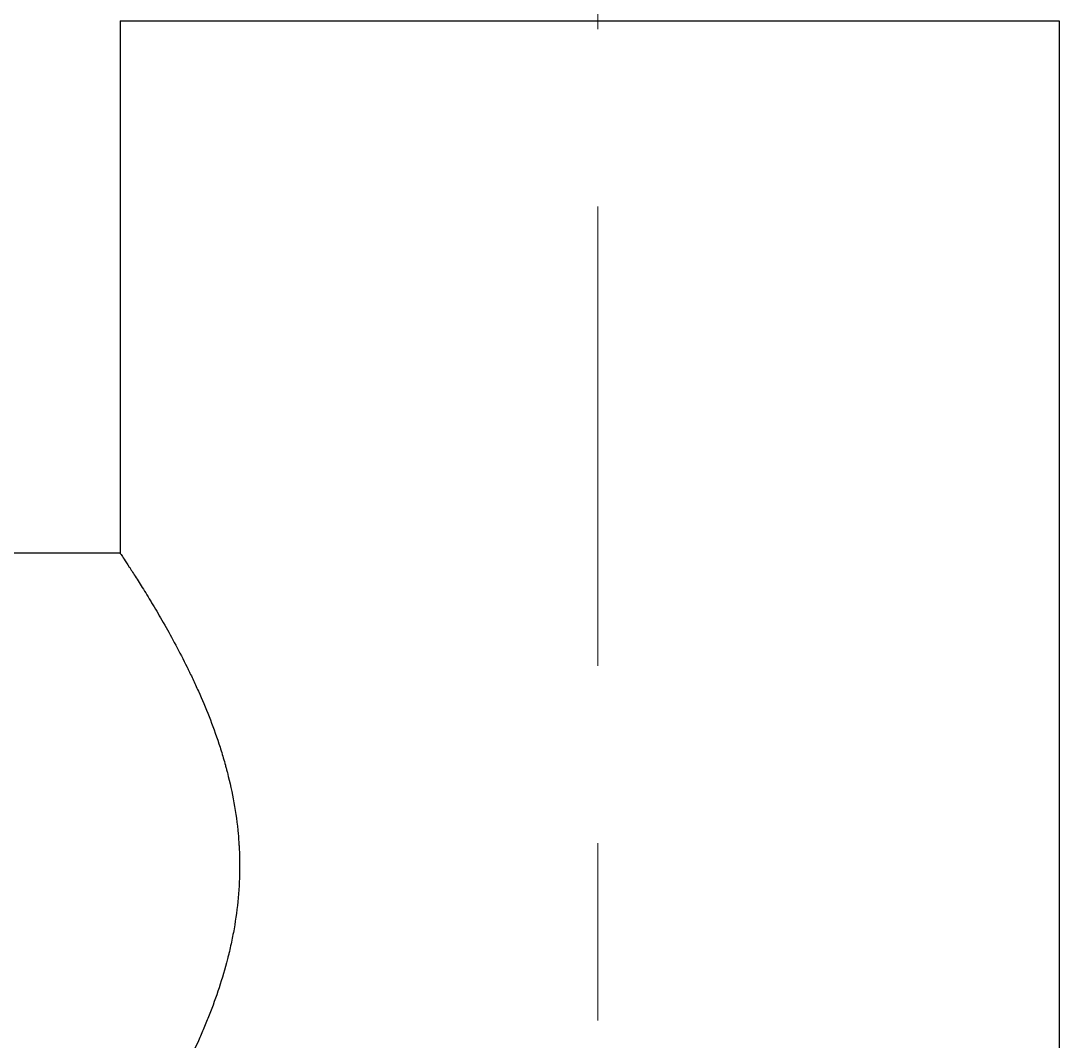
# Model space of a CAD drawing. Extents: x 10319 to 11160, y -16029 to -15435.
# Drawn here: x 10817.98 to 10867.74, y -15688.18 to -15639.29 of the extents above; entities that cross this region are included whole.
import ezdxf

# ---------------------------------------------------------------- set-up
doc = ezdxf.new("R2010")
doc.units = 0
doc.header["$MEASUREMENT"] = 0
doc.linetypes.add('CENTER', pattern=[47.5, 22, -8.5, 8.5, -8.5])
doc.linetypes.add('CENTER2', pattern=[28.575, 19.05, -3.175, 3.175, -3.175])
doc.layers.get('0').update_dxf_attribs({"linetype": 'CONTINUOUS'})
doc.layers.add('CENTER', color=1, linetype='CENTER2')

msp = doc.modelspace()

# ---------------------------------------------------------------- linework, layer by layer
at = {"lineweight": -3}
for p, q in [((10822.739, -15639.287), (10867.739, -15639.287)), ((10822.739, -15639.287), (10822.739, -15664.787)), ((10867.739, -15639.287), (10867.739, -15768.754)), ((10700.968, -15664.787), (10822.738, -15664.787))]:
    msp.add_line(p, q, dxfattribs=at)
for points, knots in [([(10822.739, -15664.787), (10822.739, -15664.787), (10822.739, -15664.787), (10822.74, -15664.788), (10822.74, -15664.789), (10822.743, -15664.794), (10822.746, -15664.798), (10822.759, -15664.817), (10822.771, -15664.836), (10822.822, -15664.911), (10822.872, -15664.986), (10823.003, -15665.186), (10823.085, -15665.311), (10823.194, -15665.479), (10823.207, -15665.498), (10823.232, -15665.537), (10823.27, -15665.596), (10823.364, -15665.741), (10823.451, -15665.877), (10823.634, -15666.166), (10823.768, -15666.379), (10823.984, -15666.729), (10824.059, -15666.85), (10824.174, -15667.04), (10824.213, -15667.105), (10824.292, -15667.237), (10824.333, -15667.304), (10824.535, -15667.644), (10824.704, -15667.933), (10825.049, -15668.543), (10825.227, -15668.863), (10825.586, -15669.536), (10825.768, -15669.889), (10825.973, -15670.305), (10825.996, -15670.351), (10826.042, -15670.445), (10826.11, -15670.585), (10826.269, -15670.917), (10826.402, -15671.208), (10826.667, -15671.8), (10826.839, -15672.206), (10827.168, -15673.045), (10827.326, -15673.478), (10827.547, -15674.149), (10827.619, -15674.376), (10827.721, -15674.723), (10827.754, -15674.839), (10827.803, -15675.016), (10827.819, -15675.075), (10827.851, -15675.193), (10827.866, -15675.252), (10828.004, -15675.786), (10828.11, -15676.268), (10828.284, -15677.247), (10828.352, -15677.745), (10828.41, -15678.377), (10828.425, -15678.567), (10828.437, -15678.759), (10828.444, -15678.887), (10828.448, -15678.951), (10828.462, -15679.272), (10828.468, -15679.529), (10828.468, -15679.787)], [0, 0, 0, 0, 0.005985, 0.005985, 0.013812, 0.013812, 0.029465, 0.029465, 0.060773, 0.060773, 0.123388, 0.123388, 0.186003, 0.186003, 0.19383, 0.19383, 0.201657, 0.217311, 0.248618, 0.248618, 0.311234, 0.311234, 0.342541, 0.342541, 0.358195, 0.358195, 0.373849, 0.373849, 0.436464, 0.436464, 0.499079, 0.499079, 0.561694, 0.561694, 0.569521, 0.569521, 0.577348, 0.593002, 0.624309, 0.624309, 0.686924, 0.686924, 0.749539, 0.749539, 0.780847, 0.780847, 0.796501, 0.796501, 0.804328, 0.804328, 0.812155, 0.812155, 0.87477, 0.87477, 0.937385, 0.937385, 0.953039, 0.960866, 0.960866, 0.968692, 0.968692, 1, 1, 1, 1]), ([(10828.468, -15679.787), (10828.468, -15680.301), (10828.445, -15680.808), (10828.354, -15681.809), (10828.287, -15682.304), (10828.158, -15683.036), (10828.11, -15683.279), (10828.032, -15683.641), (10827.991, -15683.822), (10827.947, -15684.001), (10827.917, -15684.121), (10827.902, -15684.18), (10827.765, -15684.715), (10827.629, -15685.175), (10827.335, -15686.069), (10827.177, -15686.504), (10826.929, -15687.138), (10826.844, -15687.346), (10826.715, -15687.654), (10826.671, -15687.756), (10826.583, -15687.959), (10826.539, -15688.059), (10826.317, -15688.556), (10826.137, -15688.937), (10825.776, -15689.669), (10825.595, -15690.02), (10825.236, -15690.693), (10825.058, -15691.015), (10824.862, -15691.361), (10824.84, -15691.399), (10824.797, -15691.475), (10824.733, -15691.588), (10824.584, -15691.845), (10824.461, -15692.054), (10824.22, -15692.459), (10824.068, -15692.709), (10823.782, -15693.173), (10823.648, -15693.386), (10823.464, -15693.676), (10823.405, -15693.767), (10823.322, -15693.897), (10823.295, -15693.939), (10823.256, -15694), (10823.243, -15694.02), (10823.218, -15694.059), (10823.205, -15694.078), (10823.095, -15694.247), (10823.013, -15694.373), (10822.879, -15694.576), (10822.828, -15694.653), (10822.758, -15694.758), (10822.74, -15694.785), (10822.739, -15694.787), (10822.739, -15694.787), (10822.739, -15694.787)], [0, 0, 0, 0, 0.062402, 0.062402, 0.124805, 0.124805, 0.156006, 0.156006, 0.171607, 0.179407, 0.179407, 0.187207, 0.187207, 0.24961, 0.24961, 0.312012, 0.312012, 0.343214, 0.343214, 0.358814, 0.358814, 0.374415, 0.374415, 0.436817, 0.436817, 0.49922, 0.49922, 0.561622, 0.561622, 0.569423, 0.569423, 0.577223, 0.592824, 0.624025, 0.624025, 0.686427, 0.686427, 0.74883, 0.74883, 0.780031, 0.780031, 0.795632, 0.795632, 0.803432, 0.803432, 0.811232, 0.811232, 0.873635, 0.873635, 0.936037, 0.936037, 0.99844, 0.99844, 1, 1, 1, 1])]:
    msp.add_open_spline(points, degree=3, knots=knots, dxfattribs=at)
at = {"layer": 'CENTER', "color": 1, "linetype": 'CENTER', "lineweight": 13}
msp.add_line((10845.625, -15860.187), (10845.625, -15605.637), dxfattribs=at)

doc.saveas('drawing.dxf')
